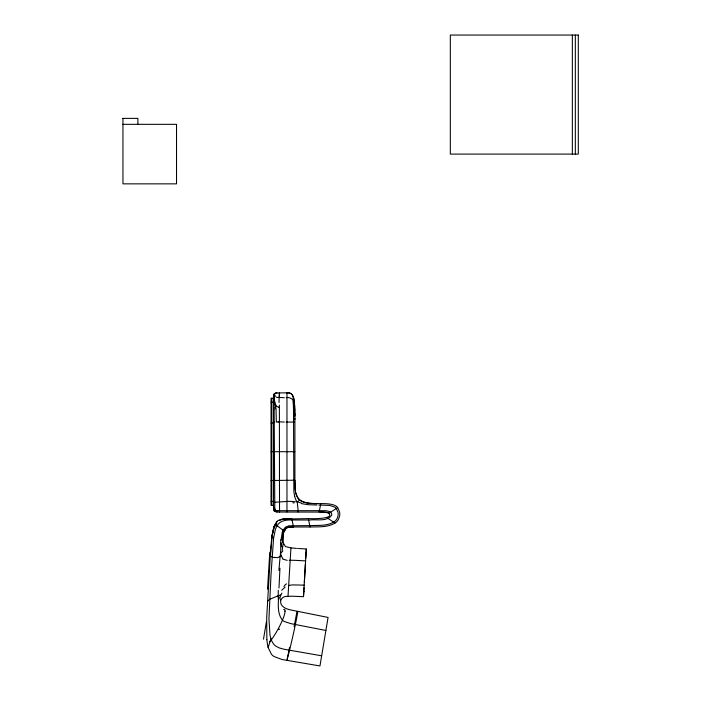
<?xml version="1.0" encoding="UTF-8"?>
<svg xmlns="http://www.w3.org/2000/svg" width="701" height="701" viewBox="0 0 701 701"><rect width="100%" height="100%" fill="white"/><g stroke="black" fill="none" stroke-linecap="round" stroke-linejoin="round"><path stroke-width="1.05" d="M271.042 402.251L273.416 402.251L273.846 394.786M279.524 511.967L279.384 405.073M284.291 397.695L279.454 397.493L279.524 392.954M278.98 588.043L279.953 568.222M274.065 526.688L272.347 534.381L272.566 536.598L273.592 538.219L270.998 574.969L268.947 618.887L270.016 635.395L271.453 640.469L273.609 644.096A11.707 10.962 9.7 0 0 275.949 646.217L279.366 647.961L284.177 649.275L321.663 655.803M270.463 553.448L266.687 617.765L266.853 639.715M273.53 395.732L273.416 398.308L271.042 398.308L271.042 505.325L273.434 505.298L273.416 501.951M270.288 556.357L270.49 552.94M270.525 556.208L271.497 539.84L273.381 529.027A18.603 18.603 0 0 1 275.528 524.041M304.339 582.347L305.426 563.718M305.259 566.688L303.489 596.682L292.291 596.218A45.609 45.609 0 0 0 288.006 596.402C280.838 595.578 277.798 603.079 283.817 607.241A10.953 10.953 0 0 0 286.735 608.792L288.873 609.493A50.393 50.393 0 0 0 290.617 609.923L328.077 617.441L319.963 665.95L282.03 659.51L273.951 656.478A12.548 12.548 0 0 1 271.392 654.164L268.132 647.479A48.308 48.308 0 0 1 266.897 639.724M305.268 566.557L305.417 563.963M305.408 564.086L306.302 548.997L298.547 548.506M303.796 591.574L304.024 587.683M305.75 558.294L305.978 554.421M267.528 589.164L269.789 552.125M270.49 553.036L270.577 551.608M288.006 596.402L290.941 547.919L285.526 546.587L283.274 543.056A12.793 12.793 0 0 1 283.099 542.162L282.862 536.764L283.712 531.726M303.77 591.924L303.796 591.46M305.96 554.666L306.057 553.045M303.586 595.053L303.787 591.697M306.057 553.15L306.302 549.014M303.489 596.63L303.594 594.912M270.568 551.713L270.893 546.841M275.94 404.924L275.896 405.59M271.138 546.491L272.347 534.381L274.433 526.442M283.274 543.17L282.188 550.276M278.472 599.171C278.139 606.19 277.754 614.199 282.328 620.017A8.061 6.397 10.8 0 0 284.185 621.463L290.661 623.592L325.895 630.471M282.301 532.059L280.68 542.285L280.777 556.322L277.473 557.654L273.346 557.426M268.132 647.47L270.893 638.953M273.907 401.358L273.828 403.031M273.592 538.219L275.335 529.641A20.084 19.313 1.6 0 1 277.132 525.724C279.717 520.58 286.543 519.748 291.791 520.002L309.895 520.002C316.852 519.126 326.973 521.886 331.608 515.323A2.988 2.988 0 0 0 331.582 513.614L330.679 512.194A3.724 3.724 0 0 0 329.961 511.686L326.754 510.836A36.838 36.838 0 0 0 324.011 510.678L278.902 510.696M271.909 536.344L272.347 534.381M296.97 611.491L294.122 626.685M287.042 660.062L289.574 647.356M263.497 639.163L266.441 621.55M274.117 526.696A19.856 14.362 -7.5 0 1 275.896 523.2C279.629 518.556 274.135 523.34 276.895 525.496M319.139 511.967L320.795 503.721M283.353 533.102L282.529 542.451M283.397 533.189L284.404 530.298M267.633 601.099L268.544 600.056M293.184 399.158C294.446 395.636 290.608 392.139 287.086 392.849M274.766 395.881L274.205 398.957L275.992 408.788M283.817 531.717L284.142 530.622M275.852 406.081L274.126 409.831M284.869 529.492L287.839 527.459L293.36 526.986M284.659 529.763L284.764 529.544A15.51 7.904 -7.9 0 0 284.352 530.289M281.723 590.233L285.114 587.07M284.729 529.588L284.676 529.658A9.753 9.753 0 0 0 283.555 532.418L282.293 537.912L280.838 540.182M276.124 523.34L276.509 522.893M297.084 501.969L297.969 501.32M298.74 500.628L299.432 499.988A14.914 14.914 0 0 0 304.926 502.363M292.466 526.994L310.044 526.986C318.771 526.688 328.629 527.669 336.103 522.324A10.392 10.392 0 0 0 338.346 519.572L339.521 516.409A11.917 11.917 0 0 0 339.617 512.089L337.707 507.542A7.693 7.693 0 0 0 336.042 505.991C324.326 499.515 299.283 510.538 295.507 492.102A36.75 36.75 0 0 1 295.086 488.238L294.911 480.614M284.282 530.052L283.274 530.201M337.689 507.55L329.286 513.114A3.111 3.111 0 0 0 328.673 512.773L321.689 512.037M269.657 599.311L278.893 595.464M273.618 422.852L274.696 422.256M279.585 520.501L280.698 519.984M281.206 519.792L283.458 519.169M274.354 502.284L288.584 501.355A13.757 2.594 0 0 1 291.213 501.425L295.41 501.758M274.643 502.231L274.091 502.337M283.73 519.108L309.553 518.6C312.48 518.977 338.285 518.801 327.017 512.3A28.329 28.329 0 0 0 323.836 512.089L279.419 512.037M283.038 519.02L281.285 519.371A10.138 10.138 0 0 0 277.421 521.08M276.466 392.963L287.217 392.849A21.6 21.6 0 0 1 288.435 392.875L289.627 393.051A4.451 4.451 0 0 1 292.002 394.409L293.815 398.667L294.692 406.843M273.495 480.483L294.841 480.211M278.796 510.705L274.967 510.346M292.115 526.994L289.995 527.056A15.177 15.168 0 0 0 288.365 527.231M122.701 118.381L137.887 118.381L137.887 124.331M122.78 124.331L176.521 124.331L176.521 183.855L122.955 183.855L122.955 118.381M286.236 397.695C288.689 396.608 292.247 399.228 293.044 399.649A7.658 1.367 87.6 0 1 293.079 399.947M294.35 422.063L286.113 422.063M271.042 422.966L273.416 422.966M271.042 451.707L294.841 451.707M271.042 480.492L273.416 480.492M271.042 501.346L273.416 501.346M291.204 518.6L285.473 518.749A29.644 29.644 0 0 0 283.038 519.012M318.771 505.044L329.619 505.403L334.789 507.103A6.887 6.887 0 0 1 336.305 508.47L338.031 512.475A9.919 9.919 0 0 1 337.908 516.278L337.637 517.233A9.253 9.253 0 0 1 335.481 520.738C328.804 526.241 319.358 525.207 311.244 525.592L288.935 525.803L285.421 527.17L283.064 530.149L277.132 525.759M279.313 512.037L276.466 511.896M320.199 512.037L321.216 512.037M287.182 560.362L282.74 559.1M316.966 505.035L307.967 504.667L301.439 503.625M284.291 422.055L279.138 421.827M316.396 503.625L317.141 503.633M315.643 503.607L310.429 503.344A48.334 48.334 0 0 1 308.983 503.187L304.909 502.451M305.592 560.888L295.393 560.353A12.732 1.016 3.5 0 0 290.17 560.283M304.173 585.133L292.983 584.897A12.802 4.863 3.5 0 0 288.646 585.554M297.075 548.41L297.557 548.445M296.12 548.34L290.941 547.91M279.401 397.493L278.139 397.344M278.446 421.765L278.919 421.809M279.375 407.561L278.542 407.386M272.058 557.015L270.98 556.463M326.684 517.522L335.087 523.086M274.818 510.188L274.152 410.506M280.566 600.065L279.76 597.971M273.609 402.015L273.758 402.444A6.572 0.543 -78.8 0 1 273.767 400.446M273.889 509.802L273.434 505.395M297.242 501.995L298.144 510.363M294.578 496.045L293.956 492.155A47.405 44.242 -90 0 1 293.859 491.129L293.5 409.857A51.541 13.643 90 0 0 293.465 408.332L293.465 408.148M291.756 518.679L293.526 526.915M308.361 518.626L310.035 526.968M274.652 395.224L274.652 395.224A7.86 0.666 -87.7 0 1 274.783 395.198M274.661 395.285L274.739 395.758M292.948 400.394L293.036 401.121A15.229 4.197 -89.8 0 1 293.088 401.629L293.333 405.082M273.53 508.54L273.416 398.431M293.351 405.397L293.404 406.554M294.727 407.623L294.814 410.059M276.019 409.279L276.325 421.722A7.509 2.059 7.4 0 0 276.825 421.932M293.421 406.904L293.447 407.789M294.876 413.476L294.674 406.457A84.409 84.409 0 0 0 294.42 402.838L293.701 398.168A16.254 16.254 0 0 0 293.579 397.704M294.823 410.479L294.841 411.321M294.867 412.609L294.884 414.352M294.884 413.914L294.893 415.237M294.893 414.799L294.902 416.131M294.902 415.684L294.911 481.017M294.911 481.815L295.594 492.566L297.969 498.402A9.069 9.069 0 0 0 299.476 499.953M298.144 510.503L298.144 511.967M294.911 418.392L294.911 419.303M575.328 35.05L575.328 154.097M572.349 35.05L572.349 154.097M286.963 392.954L286.963 511.967M271.76 398.142L271.76 505.281M274.284 510.968A5.109 5.109 0 0 1 273.6 508.54M277.333 511.87A5.205 5.205 0 0 1 274.257 511.117M274.538 510.784A5.888 3.943 12 0 1 274.021 509.793M274.117 398.107A15.913 1.779 89.4 0 1 274.994 407.553M273.907 394.786A5.354 3.286 -6.3 0 1 274.441 393.857M273.583 395.732A3.742 3.742 0 0 1 274.301 393.699A5.222 5.222 0 0 1 276.974 393.007M279.051 402.54A15.685 0.64 89.7 0 1 279.357 392.989M278.113 397.563A4.224 2.357 6.1 0 1 276.168 397.055M275.002 396.223A4.101 1.831 8.3 0 1 275.221 396.135M297.128 502.082A15.212 14.283 -89.5 0 1 294.7 496.019M301.579 503.081A16.789 14.966 3.8 0 1 297.452 501.644M276.86 421.958A3.654 0.535 5.9 0 1 278.393 422.072M292.825 502.783A20.285 3.575 -0.1 0 1 294.218 502.906M273.898 396.056A10.384 6.055 -16.8 0 1 274.81 393.874M278.963 629.209A37.512 1.972 -70.6 0 1 279.051 628.981M285.526 528.414A5.161 5.152 0 0 1 288.12 527.345M285.053 530.561A17.218 8.061 -19.1 0 1 285.64 529.728M276.238 525.093A22.125 1.437 36.2 0 1 276.22 525.014M282.337 532.077A16.614 15.65 2.2 0 1 283.16 530.193M282.985 529.965A21.31 1.875 38.5 0 1 282.731 529.86M275.721 510.81A11.724 6.703 33.8 0 1 274.652 508.365M273.688 557.47A23.746 1.586 5 0 1 275.099 557.409M282.827 558.443A23.834 7.29 -88.6 0 1 281.048 555.236M278.919 570.465A34.691 1.805 -85.1 0 1 280.619 552.055M281.346 552.686A35.558 5.284 -65.4 0 1 282.81 550.925M275.011 526.486A20.136 13.214 -16 0 1 276.772 523.577M277.929 596.139A46.371 1.621 -24.3 0 1 280.453 594.877M284.913 611A19.085 3.111 -61.6 0 1 280.234 624.942A19.085 3.111 -61.6 0 1 269.771 641.765M278.297 599.25A39.554 20.583 -69.1 0 1 278.726 595.526M279.874 597.673A16.123 4.513 -74.8 0 1 281.916 593.099M278.306 598.19A38.59 4.697 -84.9 0 1 278.279 590.312M283.739 609.467A24.474 3.978 -61.6 0 1 285.027 611.237M278.954 629.638A37.591 1.954 -70.7 0 1 279.094 629.261M289.241 560.423A20.136 2.69 -14 0 1 290.24 560.003M283.966 586.492A18.489 10.664 26.2 0 1 286.516 583.88M281.872 546.999A13.88 8.377 -81.3 0 1 281.25 542.907M297.837 611.395A27.646 1.008 -77.3 0 1 293.29 634.203A27.646 1.008 -77.3 0 1 287.235 658.905M278.551 407.079A4.793 2.664 15.2 0 1 276.071 405.975M274.398 393.813L276.387 392.972L274.424 393.787M578.299 35.05L450.331 35.05L450.331 154.097L578.299 154.097L578.299 35.05"/></g></svg>
